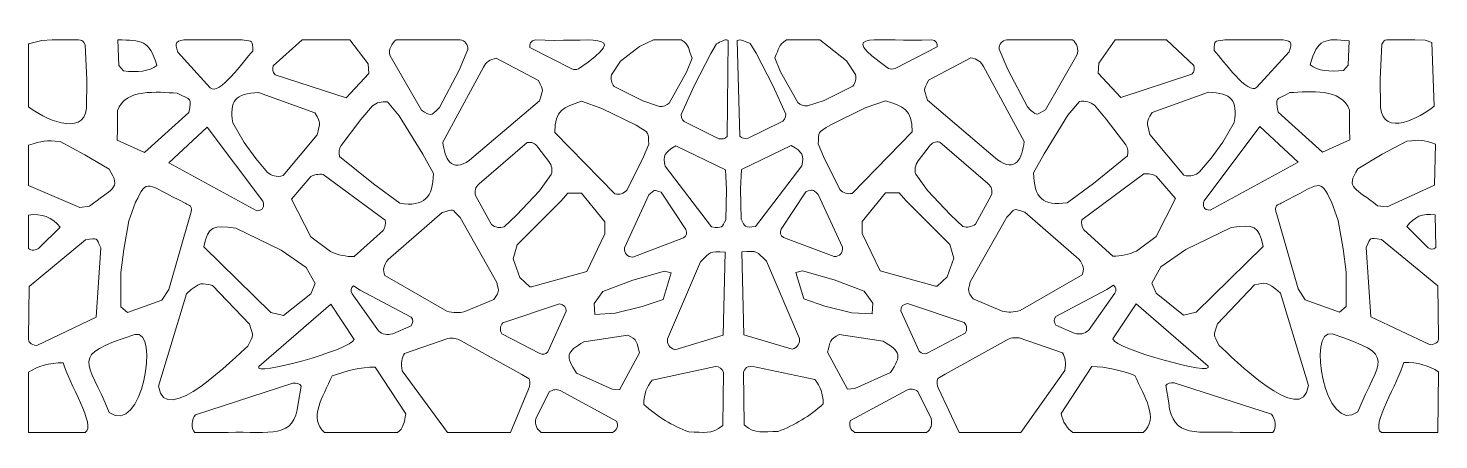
# Model space of a CAD drawing. Header units: centimetres. Extents: x -45 to 63, y 12 to 28.
# Drawn here: x 9.1 to 63, y 12.1 to 27.8 of the extents above; entities that cross this region are included whole.
import ezdxf

# ---------------------------------------------------------------- set-up
doc = ezdxf.new("R2010")
doc.units = ezdxf.units.CM
doc.header["$MEASUREMENT"] = 0
doc.layers.add('Katman 1', color=7, linetype='Continuous')

msp = doc.modelspace()

# ---------------------------------------------------------------- linework, layer by layer
at = {"layer": 'Katman 1', "color": 250, "lineweight": 20}
for points, knots in [([(28.28588, 27.10983), (28.26005, 27.22145), (28.30098, 27.38795), (28.49929, 27.40356), (30.47804, 27.27913), (32.33366, 27.80094), (30.14253, 26.28997), (30.05199, 26.25424), (29.96724, 26.25853), (29.88644, 26.28997), (29.88644, 26.28997), (28.28588, 27.10983), (28.28588, 27.10983)], [0, 0, 0, 0, 0.25, 0.25, 0.25, 0.5, 0.5, 0.5, 0.75, 0.75, 0.75, 1, 1, 1, 1]), ([(43.841, 27.12843), (43.86683, 27.24005), (43.8259, 27.38795), (43.62759, 27.40356), (41.66118, 27.27701), (39.81352, 27.84498), (41.98435, 26.30857), (42.07489, 26.27284), (42.15964, 26.27713), (42.24044, 26.30857), (42.24044, 26.30857), (43.841, 27.12843), (43.841, 27.12843)], [0, 0, 0, 0, 0.25, 0.25, 0.25, 0.5, 0.5, 0.5, 0.75, 0.75, 0.75, 1, 1, 1, 1]), ([(9.11892, 27.24837), (9.11892, 27.24837), (9.11892, 24.8458), (9.11892, 24.8458), (9.66025, 24.41254), (11.20865, 23.64879), (11.3456, 24.79548), (11.3456, 24.79548), (11.35514, 25.87446), (11.35514, 25.87446), (11.35514, 25.87446), (11.28934, 27.21611), (11.28934, 27.21611), (11.1581, 27.45969), (11.14111, 27.38635), (10.64956, 27.40356), (10.64956, 27.40356), (10.02865, 27.40356), (10.02865, 27.40356), (10.02865, 27.40356), (9.63352, 27.37576), (9.63352, 27.37576), (9.63352, 27.37576), (9.11892, 27.24837), (9.11892, 27.24837)], [0, 0, 0, 0, 0.125, 0.125, 0.125, 0.25, 0.25, 0.25, 0.375, 0.375, 0.375, 0.5, 0.5, 0.5, 0.625, 0.625, 0.625, 0.75, 0.75, 0.75, 0.875, 0.875, 0.875, 1, 1, 1, 1]), ([(12.53632, 27.40356), (12.53632, 27.40356), (12.56973, 26.42038), (12.56973, 26.42038), (12.56973, 26.42038), (12.74834, 26.21613), (12.74834, 26.21613), (13.28906, 26.1505), (13.73864, 26.19262), (14.02817, 26.42391), (13.74108, 27.41), (13.44509, 27.37692), (12.53632, 27.40356)], [0, 0, 0, 0, 0.25, 0.25, 0.25, 0.5, 0.5, 0.5, 0.75, 0.75, 0.75, 1, 1, 1, 1]), ([(14.83286, 26.92761), (14.83286, 26.92761), (16.0684, 25.56864), (16.0684, 25.56864), (16.40911, 25.24707), (17.3263, 26.58201), (17.69818, 26.97087), (17.67236, 27.39943), (17.73359, 27.3292), (17.29449, 27.40356), (17.29449, 27.40356), (15.22488, 27.40356), (15.22488, 27.40356), (14.74426, 27.39442), (14.68483, 27.29973), (14.83286, 26.92761)], [0, 0, 0, 0, 0.2, 0.2, 0.2, 0.4, 0.4, 0.4, 0.6, 0.6, 0.6, 0.8, 0.8, 0.8, 1, 1, 1, 1]), ([(18.47739, 26.40815), (18.47739, 26.40815), (19.5813, 27.40356), (19.5813, 27.40356), (19.5813, 27.40356), (21.40004, 27.40356), (21.40004, 27.40356), (21.40004, 27.40356), (22.10816, 26.4861), (22.10816, 26.4861), (22.10816, 26.4861), (22.13003, 26.11279), (22.13003, 26.11279), (22.13003, 26.11279), (21.26147, 25.17941), (21.26147, 25.17941), (21.26147, 25.17941), (18.54386, 26.06856), (18.54386, 26.06856), (18.45667, 26.17045), (18.43756, 26.28417), (18.47739, 26.40815)], [0, 0, 0, 0, 0.14285714, 0.14285714, 0.14285714, 0.28571429, 0.28571429, 0.28571429, 0.42857143, 0.42857143, 0.42857143, 0.57142857, 0.57142857, 0.57142857, 0.71428571, 0.71428571, 0.71428571, 0.85714286, 0.85714286, 0.85714286, 1, 1, 1, 1]), ([(22.94033, 26.79172), (22.85197, 27.02657), (23.01429, 27.27172), (23.17429, 27.40356), (23.17429, 27.40356), (23.4638, 27.40356), (23.4638, 27.40356), (23.4638, 27.40356), (25.61829, 27.40356), (25.61829, 27.40356), (25.80766, 27.37358), (25.91061, 27.22307), (25.91706, 27.02575), (25.91706, 27.02575), (25.5756, 26.24792), (25.5756, 26.24792), (25.5756, 26.24792), (24.83339, 24.81859), (24.83339, 24.81859), (24.45568, 24.44081), (24.5122, 24.50541), (24.13684, 24.71271), (24.13684, 24.71271), (22.94033, 26.79172), (22.94033, 26.79172)], [0, 0, 0, 0, 0.125, 0.125, 0.125, 0.25, 0.25, 0.25, 0.375, 0.375, 0.375, 0.5, 0.5, 0.5, 0.625, 0.625, 0.625, 0.75, 0.75, 0.75, 0.875, 0.875, 0.875, 1, 1, 1, 1]), ([(31.50833, 25.61727), (31.39373, 25.75025), (31.3745, 25.90033), (31.40163, 26.05873), (31.40163, 26.05873), (31.74308, 26.58428), (31.74308, 26.58428), (31.74308, 26.58428), (32.46867, 27.15188), (32.46867, 27.15188), (32.46867, 27.15188), (33.00494, 27.40356), (33.00494, 27.40356), (33.00494, 27.40356), (34.0683, 27.40356), (34.0683, 27.40356), (34.405, 27.17394), (34.31389, 27.06678), (34.48076, 26.69692), (34.48076, 26.69692), (34.2613, 26.16384), (34.2613, 26.16384), (34.2613, 26.16384), (33.59973, 24.9866), (33.59973, 24.9866), (33.5023, 24.89247), (33.3859, 24.84037), (33.23694, 24.86047), (33.23694, 24.86047), (32.59672, 25.07068), (32.59672, 25.07068), (32.59672, 25.07068), (31.50833, 25.61727), (31.50833, 25.61727)], [0, 0, 0, 0, 0.09090909, 0.09090909, 0.09090909, 0.18181818, 0.18181818, 0.18181818, 0.27272727, 0.27272727, 0.27272727, 0.36363636, 0.36363636, 0.36363636, 0.45454545, 0.45454545, 0.45454545, 0.54545455, 0.54545455, 0.54545455, 0.63636364, 0.63636364, 0.63636364, 0.72727273, 0.72727273, 0.72727273, 0.81818182, 0.81818182, 0.81818182, 0.90909091, 0.90909091, 0.90909091, 1, 1, 1, 1]), ([(34.28263, 24.2298), (34.12696, 24.28192), (34.06192, 24.39085), (34.06922, 24.54513), (34.06922, 24.54513), (34.56007, 25.63829), (34.56007, 25.63829), (34.56007, 25.63829), (35.20028, 26.87859), (35.20028, 26.87859), (35.20028, 26.87859), (35.41199, 27.25268), (35.41199, 27.25268), (35.57394, 27.31321), (35.73536, 27.45662), (35.85814, 27.38199), (35.85814, 27.38199), (35.81917, 23.70425), (35.81917, 23.70425), (35.73521, 23.62392), (35.62745, 23.59832), (35.49906, 23.62016), (35.49906, 23.62016), (34.28263, 24.2298), (34.28263, 24.2298)], [0, 0, 0, 0, 0.125, 0.125, 0.125, 0.25, 0.25, 0.25, 0.375, 0.375, 0.375, 0.5, 0.5, 0.5, 0.625, 0.625, 0.625, 0.75, 0.75, 0.75, 0.875, 0.875, 0.875, 1, 1, 1, 1]), ([(37.84425, 24.2484), (37.99992, 24.30052), (38.06496, 24.40945), (38.05766, 24.56373), (38.05766, 24.56373), (37.56681, 25.65689), (37.56681, 25.65689), (37.56681, 25.65689), (36.9266, 26.89719), (36.9266, 26.89719), (36.9266, 26.89719), (36.70663, 27.25967), (36.70663, 27.25967), (36.54468, 27.3202), (36.32574, 27.44924), (36.20296, 27.37461), (36.20296, 27.37461), (36.30771, 23.72285), (36.30771, 23.72285), (36.39167, 23.64252), (36.49943, 23.61692), (36.62782, 23.63876), (36.62782, 23.63876), (37.84425, 24.2484), (37.84425, 24.2484)], [0, 0, 0, 0, 0.125, 0.125, 0.125, 0.25, 0.25, 0.25, 0.375, 0.375, 0.375, 0.5, 0.5, 0.5, 0.625, 0.625, 0.625, 0.75, 0.75, 0.75, 0.875, 0.875, 0.875, 1, 1, 1, 1]), ([(40.61855, 25.63587), (40.73315, 25.76885), (40.75238, 25.91893), (40.72525, 26.07733), (40.72525, 26.07733), (40.3838, 26.60288), (40.3838, 26.60288), (40.3838, 26.60288), (39.65821, 27.17048), (39.65821, 27.17048), (39.65821, 27.17048), (39.36427, 27.40356), (39.36427, 27.40356), (39.36427, 27.40356), (38.08938, 27.40356), (38.08938, 27.40356), (37.75268, 27.17394), (37.81299, 27.08538), (37.64612, 26.71552), (37.64612, 26.71552), (37.86558, 26.18244), (37.86558, 26.18244), (37.86558, 26.18244), (38.52715, 25.0052), (38.52715, 25.0052), (38.62458, 24.91107), (38.74098, 24.85897), (38.88994, 24.87907), (38.88994, 24.87907), (39.53016, 25.08928), (39.53016, 25.08928), (39.53016, 25.08928), (40.61855, 25.63587), (40.61855, 25.63587)], [0, 0, 0, 0, 0.09090909, 0.09090909, 0.09090909, 0.18181818, 0.18181818, 0.18181818, 0.27272727, 0.27272727, 0.27272727, 0.36363636, 0.36363636, 0.36363636, 0.45454545, 0.45454545, 0.45454545, 0.54545455, 0.54545455, 0.54545455, 0.63636364, 0.63636364, 0.63636364, 0.72727273, 0.72727273, 0.72727273, 0.81818182, 0.81818182, 0.81818182, 0.90909091, 0.90909091, 0.90909091, 1, 1, 1, 1]), ([(49.18655, 26.81032), (49.27491, 27.04517), (49.17974, 27.27172), (49.01974, 27.40356), (49.01974, 27.40356), (48.66058, 27.40356), (48.66058, 27.40356), (48.66058, 27.40356), (46.50506, 27.40356), (46.50506, 27.40356), (46.31569, 27.37358), (46.21627, 27.24167), (46.20982, 27.04435), (46.20982, 27.04435), (46.55128, 26.26652), (46.55128, 26.26652), (46.55128, 26.26652), (47.29349, 24.83719), (47.29349, 24.83719), (47.6712, 24.45941), (47.61468, 24.52401), (47.99004, 24.73131), (47.99004, 24.73131), (49.18655, 26.81032), (49.18655, 26.81032)], [0, 0, 0, 0, 0.125, 0.125, 0.125, 0.25, 0.25, 0.25, 0.375, 0.375, 0.375, 0.5, 0.5, 0.5, 0.625, 0.625, 0.625, 0.75, 0.75, 0.75, 0.875, 0.875, 0.875, 1, 1, 1, 1]), ([(53.64949, 26.42675), (53.64949, 26.42675), (52.60528, 27.40356), (52.60528, 27.40356), (52.60528, 27.40356), (50.64575, 27.40356), (50.64575, 27.40356), (50.64575, 27.40356), (50.01872, 26.5047), (50.01872, 26.5047), (50.01872, 26.5047), (49.99685, 26.13139), (49.99685, 26.13139), (49.99685, 26.13139), (50.86541, 25.19801), (50.86541, 25.19801), (50.86541, 25.19801), (53.58302, 26.08716), (53.58302, 26.08716), (53.67021, 26.18905), (53.68932, 26.30277), (53.64949, 26.42675)], [0, 0, 0, 0, 0.14285714, 0.14285714, 0.14285714, 0.28571429, 0.28571429, 0.28571429, 0.42857143, 0.42857143, 0.42857143, 0.57142857, 0.57142857, 0.57142857, 0.71428571, 0.71428571, 0.71428571, 0.85714286, 0.85714286, 0.85714286, 1, 1, 1, 1]), ([(57.29402, 26.94621), (57.29402, 26.94621), (56.05848, 25.58724), (56.05848, 25.58724), (55.71777, 25.26567), (54.80058, 26.60061), (54.4287, 26.98947), (54.45452, 27.41803), (54.39329, 27.32919), (54.83239, 27.40355), (54.83239, 27.40355), (56.902, 27.40356), (56.902, 27.40356), (57.38262, 27.39442), (57.44205, 27.31833), (57.29402, 26.94621)], [0, 0, 0, 0, 0.2, 0.2, 0.2, 0.4, 0.4, 0.4, 0.6, 0.6, 0.6, 0.8, 0.8, 0.8, 1, 1, 1, 1]), ([(59.58637, 27.36656), (59.58637, 27.36656), (59.55715, 26.43898), (59.55715, 26.43898), (59.55715, 26.43898), (59.37854, 26.23473), (59.37854, 26.23473), (58.83782, 26.1691), (58.38824, 26.21122), (58.09871, 26.44251), (58.38296, 27.46263), (58.66824, 27.452), (59.58637, 27.36656)], [0, 0, 0, 0, 0.25, 0.25, 0.25, 0.5, 0.5, 0.5, 0.75, 0.75, 0.75, 1, 1, 1, 1]), ([(62.75475, 27.30072), (62.75475, 27.30072), (62.83203, 24.8644), (62.83203, 24.8644), (62.2907, 24.43114), (60.91823, 23.66739), (60.78128, 24.81408), (60.78128, 24.81408), (60.77174, 25.89306), (60.77174, 25.89306), (60.77174, 25.89306), (60.83754, 27.23471), (60.83754, 27.23471), (60.96878, 27.47829), (60.98832, 27.38635), (61.47987, 27.40356), (61.47987, 27.40356), (62.09823, 27.40356), (62.09823, 27.40356), (62.09823, 27.40356), (62.49336, 27.39436), (62.49336, 27.39436), (62.49336, 27.39436), (62.75475, 27.30072), (62.75475, 27.30072)], [0, 0, 0, 0, 0.125, 0.125, 0.125, 0.25, 0.25, 0.25, 0.375, 0.375, 0.375, 0.5, 0.5, 0.5, 0.625, 0.625, 0.625, 0.75, 0.75, 0.75, 0.875, 0.875, 0.875, 1, 1, 1, 1]), ([(24.95672, 23.49403), (24.95672, 23.49403), (26.50495, 26.3613), (26.50495, 26.3613), (26.60713, 26.54064), (26.7625, 26.66177), (26.99578, 26.69765), (26.99578, 26.69765), (28.61399, 25.84749), (28.61399, 25.84749), (28.82098, 25.39437), (28.78043, 25.55187), (28.65266, 25.07362), (28.65266, 25.07362), (25.98107, 22.8003), (25.98107, 22.8003), (25.26835, 22.29881), (25.0254, 22.86654), (24.95672, 23.49403)], [0, 0, 0, 0, 0.16666667, 0.16666667, 0.16666667, 0.33333333, 0.33333333, 0.33333333, 0.5, 0.5, 0.5, 0.66666667, 0.66666667, 0.66666667, 0.83333333, 0.83333333, 0.83333333, 1, 1, 1, 1]), ([(47.17016, 23.51263), (47.17016, 23.51263), (45.62193, 26.3799), (45.62193, 26.3799), (45.51975, 26.55924), (45.36438, 26.68037), (45.1311, 26.71625), (45.1311, 26.71625), (43.51289, 25.86609), (43.51289, 25.86609), (43.3059, 25.41297), (43.34645, 25.57047), (43.47422, 25.09222), (43.47422, 25.09222), (46.14581, 22.8189), (46.14581, 22.8189), (46.85853, 22.31741), (47.10148, 22.88514), (47.17016, 23.51263)], [0, 0, 0, 0, 0.16666667, 0.16666667, 0.16666667, 0.33333333, 0.33333333, 0.33333333, 0.5, 0.5, 0.5, 0.66666667, 0.66666667, 0.66666667, 0.83333333, 0.83333333, 0.83333333, 1, 1, 1, 1]), ([(13.55654, 23.09429), (13.55654, 23.09429), (15.24993, 24.62339), (15.24993, 24.62339), (15.35901, 25.22245), (15.37313, 25.06881), (14.79842, 25.36678), (14.03807, 25.39826), (12.83466, 25.55559), (12.51895, 24.69536), (12.51895, 24.69536), (12.51895, 23.99213), (12.51895, 23.99213), (12.51895, 23.99213), (12.51229, 23.56692), (12.51229, 23.56692), (12.51229, 23.56692), (13.55654, 23.09429), (13.55654, 23.09429)], [0, 0, 0, 0, 0.16666667, 0.16666667, 0.16666667, 0.33333333, 0.33333333, 0.33333333, 0.5, 0.5, 0.5, 0.66666667, 0.66666667, 0.66666667, 0.83333333, 0.83333333, 0.83333333, 1, 1, 1, 1]), ([(18.25572, 22.33781), (18.40654, 22.20249), (18.60056, 22.14627), (18.85326, 22.21168), (18.85326, 22.21168), (20.15505, 23.76732), (20.15505, 23.76732), (20.25972, 24.2622), (20.31782, 24.17366), (20.06969, 24.6082), (20.06969, 24.6082), (17.91427, 25.38602), (17.91427, 25.38602), (17.03643, 25.35275), (16.78519, 25.06474), (16.93259, 24.2298), (16.93259, 24.2298), (17.3594, 23.47301), (17.3594, 23.47301), (17.3594, 23.47301), (17.80756, 22.86337), (17.80756, 22.86337), (17.80756, 22.86337), (18.25572, 22.33781), (18.25572, 22.33781)], [0, 0, 0, 0, 0.125, 0.125, 0.125, 0.25, 0.25, 0.25, 0.375, 0.375, 0.375, 0.5, 0.5, 0.5, 0.625, 0.625, 0.625, 0.75, 0.75, 0.75, 0.875, 0.875, 0.875, 1, 1, 1, 1]), ([(53.87116, 22.35641), (53.72034, 22.22109), (53.52632, 22.16487), (53.27362, 22.23028), (53.27362, 22.23028), (51.97183, 23.78592), (51.97183, 23.78592), (51.86716, 24.2808), (51.80906, 24.19226), (52.05719, 24.6268), (52.05719, 24.6268), (54.21261, 25.40462), (54.21261, 25.40462), (55.09045, 25.37135), (55.34169, 25.08334), (55.19429, 24.2484), (55.19429, 24.2484), (54.76748, 23.49161), (54.76748, 23.49161), (54.76748, 23.49161), (54.31932, 22.88197), (54.31932, 22.88197), (54.31932, 22.88197), (53.87116, 22.35641), (53.87116, 22.35641)], [0, 0, 0, 0, 0.125, 0.125, 0.125, 0.25, 0.25, 0.25, 0.375, 0.375, 0.375, 0.5, 0.5, 0.5, 0.625, 0.625, 0.625, 0.75, 0.75, 0.75, 0.875, 0.875, 0.875, 1, 1, 1, 1]), ([(58.57034, 23.11289), (58.57034, 23.11289), (56.87695, 24.64199), (56.87695, 24.64199), (56.76787, 25.24105), (56.75375, 25.08741), (57.32846, 25.38538), (58.08881, 25.41686), (59.29222, 25.57419), (59.60793, 24.71396), (59.60793, 24.71396), (59.60793, 24.01073), (59.60793, 24.01073), (59.60793, 24.01073), (59.61459, 23.58552), (59.61459, 23.58552), (59.61459, 23.58552), (58.57034, 23.11289), (58.57034, 23.11289)], [0, 0, 0, 0, 0.16666667, 0.16666667, 0.16666667, 0.33333333, 0.33333333, 0.33333333, 0.5, 0.5, 0.5, 0.66666667, 0.66666667, 0.66666667, 0.83333333, 0.83333333, 0.83333333, 1, 1, 1, 1]), ([(21.00868, 22.94746), (20.97182, 23.10674), (20.99763, 23.24557), (21.0727, 23.36789), (21.0727, 23.36789), (21.81963, 24.35594), (21.81963, 24.35594), (21.81963, 24.35594), (22.26778, 24.88149), (22.26778, 24.88149), (22.4231, 25.00295), (22.61326, 25.05575), (22.84399, 25.02865), (22.84399, 25.02865), (23.29214, 24.50309), (23.29214, 24.50309), (23.29214, 24.50309), (24.18845, 23.03155), (24.18845, 23.03155), (24.18845, 23.03155), (24.59393, 22.29577), (24.59393, 22.29577), (24.59393, 21.37759), (24.23679, 21.0024), (23.31348, 21.16057), (23.31348, 21.16057), (22.31046, 21.89634), (22.31046, 21.89634), (22.31046, 21.89634), (21.00868, 22.94746), (21.00868, 22.94746)], [0, 0, 0, 0, 0.1, 0.1, 0.1, 0.2, 0.2, 0.2, 0.3, 0.3, 0.3, 0.4, 0.4, 0.4, 0.5, 0.5, 0.5, 0.6, 0.6, 0.6, 0.7, 0.7, 0.7, 0.8, 0.8, 0.8, 0.9, 0.9, 0.9, 1, 1, 1, 1]), ([(29.23181, 23.86307), (29.26042, 24.74314), (29.55074, 24.82399), (30.25747, 25.05579), (30.25747, 25.05579), (31.02646, 24.78046), (31.02646, 24.78046), (31.02646, 24.78046), (32.34269, 24.1403), (32.34269, 24.1403), (32.90821, 23.80053), (32.79023, 23.88467), (32.8243, 23.41224), (32.8243, 23.41224), (32.61806, 22.92643), (32.61806, 22.92643), (32.61806, 22.92643), (31.99918, 21.6651), (31.99918, 21.6651), (31.865, 21.5208), (31.70742, 21.47629), (31.52967, 21.51795), (31.52967, 21.51795), (29.23181, 23.86307), (29.23181, 23.86307)], [0, 0, 0, 0, 0.125, 0.125, 0.125, 0.25, 0.25, 0.25, 0.375, 0.375, 0.375, 0.5, 0.5, 0.5, 0.625, 0.625, 0.625, 0.75, 0.75, 0.75, 0.875, 0.875, 0.875, 1, 1, 1, 1]), ([(42.89507, 23.88167), (42.86646, 24.76174), (42.57614, 24.84259), (41.86941, 25.07439), (41.86941, 25.07439), (41.10042, 24.79906), (41.10042, 24.79906), (41.10042, 24.79906), (39.78419, 24.1589), (39.78419, 24.1589), (39.21867, 23.81913), (39.33665, 23.90327), (39.30258, 23.43084), (39.30258, 23.43084), (39.50882, 22.94503), (39.50882, 22.94503), (39.50882, 22.94503), (40.1277, 21.6837), (40.1277, 21.6837), (40.26188, 21.5394), (40.41946, 21.49489), (40.59721, 21.53655), (40.59721, 21.53655), (42.89507, 23.88167), (42.89507, 23.88167)], [0, 0, 0, 0, 0.125, 0.125, 0.125, 0.25, 0.25, 0.25, 0.375, 0.375, 0.375, 0.5, 0.5, 0.5, 0.625, 0.625, 0.625, 0.75, 0.75, 0.75, 0.875, 0.875, 0.875, 1, 1, 1, 1]), ([(51.1182, 22.96606), (51.15506, 23.12534), (51.12925, 23.26417), (51.05418, 23.38649), (51.05418, 23.38649), (50.30725, 24.37454), (50.30725, 24.37454), (50.30725, 24.37454), (49.8591, 24.90009), (49.8591, 24.90009), (49.70378, 25.02155), (49.51362, 25.07435), (49.28289, 25.04725), (49.28289, 25.04725), (48.83474, 24.52169), (48.83474, 24.52169), (48.83474, 24.52169), (47.93843, 23.05015), (47.93843, 23.05015), (47.93843, 23.05015), (47.53295, 22.31437), (47.53295, 22.31437), (47.53295, 21.39619), (47.89009, 21.021), (48.8134, 21.17917), (48.8134, 21.17917), (49.81642, 21.91494), (49.81642, 21.91494), (49.81642, 21.91494), (51.1182, 22.96606), (51.1182, 22.96606)], [0, 0, 0, 0, 0.1, 0.1, 0.1, 0.2, 0.2, 0.2, 0.3, 0.3, 0.3, 0.4, 0.4, 0.4, 0.5, 0.5, 0.5, 0.6, 0.6, 0.6, 0.7, 0.7, 0.7, 0.8, 0.8, 0.8, 0.9, 0.9, 0.9, 1, 1, 1, 1]), ([(14.48791, 22.70507), (14.48791, 22.70507), (15.95551, 24.06735), (15.95551, 24.06735), (15.95551, 24.06735), (18.07225, 21.23157), (18.07225, 21.23157), (18.16054, 21.01442), (18.08849, 20.89206), (17.84646, 20.87015), (17.84646, 20.87015), (14.48791, 22.70507), (14.48791, 22.70507)], [0, 0, 0, 0, 0.25, 0.25, 0.25, 0.5, 0.5, 0.5, 0.75, 0.75, 0.75, 1, 1, 1, 1]), ([(57.63897, 22.72367), (57.63897, 22.72367), (56.17137, 24.08595), (56.17137, 24.08595), (56.17137, 24.08595), (54.05463, 21.25017), (54.05463, 21.25017), (53.96634, 21.03302), (54.03839, 20.91066), (54.28042, 20.88875), (54.28042, 20.88875), (57.63897, 22.72367), (57.63897, 22.72367)], [0, 0, 0, 0, 0.25, 0.25, 0.25, 0.5, 0.5, 0.5, 0.75, 0.75, 0.75, 1, 1, 1, 1]), ([(9.11892, 23.3748), (9.11892, 23.3748), (9.11892, 21.84186), (9.11892, 21.84186), (9.11892, 21.84186), (11.08289, 20.99937), (11.08289, 20.99937), (11.08289, 20.99937), (11.45972, 21.04353), (11.45972, 21.04353), (12.25565, 21.71434), (12.71836, 21.69162), (12.20183, 22.45485), (12.20183, 22.45485), (11.27047, 23.01088), (11.27047, 23.01088), (11.27047, 23.01088), (10.3391, 23.51132), (10.3391, 23.51132), (9.76453, 23.56792), (9.66955, 23.54608), (9.11892, 23.3748)], [0, 0, 0, 0, 0.14285714, 0.14285714, 0.14285714, 0.28571429, 0.28571429, 0.28571429, 0.42857143, 0.42857143, 0.42857143, 0.57142857, 0.57142857, 0.57142857, 0.71428571, 0.71428571, 0.71428571, 0.85714286, 0.85714286, 0.85714286, 1, 1, 1, 1]), ([(26.21583, 21.43386), (26.14366, 21.6211), (26.2047, 21.77059), (26.34387, 21.89634), (26.34387, 21.89634), (28.17918, 23.47301), (28.17918, 23.47301), (28.34908, 23.51104), (28.48157, 23.44773), (28.58465, 23.30484), (28.58465, 23.30484), (29.01147, 22.75825), (29.01147, 22.75825), (29.11483, 22.59008), (29.16047, 22.4219), (29.09683, 22.25372), (29.09683, 22.25372), (28.64753, 21.62671), (28.64753, 21.62671), (28.64753, 21.62671), (27.77255, 20.70174), (27.77255, 20.70174), (27.77255, 20.70174), (27.3042, 20.25662), (27.3042, 20.25662), (27.13208, 20.20167), (26.96853, 20.23092), (26.81312, 20.34046), (26.81312, 20.34046), (26.21583, 21.43386), (26.21583, 21.43386)], [0, 0, 0, 0, 0.1, 0.1, 0.1, 0.2, 0.2, 0.2, 0.3, 0.3, 0.3, 0.4, 0.4, 0.4, 0.5, 0.5, 0.5, 0.6, 0.6, 0.6, 0.7, 0.7, 0.7, 0.8, 0.8, 0.8, 0.9, 0.9, 0.9, 1, 1, 1, 1]), ([(33.45034, 22.56906), (33.36408, 22.97271), (33.42106, 23.09214), (33.85585, 23.34861), (33.85585, 23.34861), (35.76166, 22.43418), (35.76166, 22.43418), (35.76166, 22.43418), (35.79783, 21.68613), (35.79783, 21.68613), (35.79783, 21.68613), (35.77649, 20.52991), (35.77649, 20.52991), (35.61789, 20.24603), (35.65361, 20.18714), (35.22163, 20.25662), (35.22163, 20.25662), (33.45034, 22.56906), (33.45034, 22.56906)], [0, 0, 0, 0, 0.16666667, 0.16666667, 0.16666667, 0.33333333, 0.33333333, 0.33333333, 0.5, 0.5, 0.5, 0.66666667, 0.66666667, 0.66666667, 0.83333333, 0.83333333, 0.83333333, 1, 1, 1, 1]), ([(38.67654, 22.58766), (38.7628, 22.99131), (38.70582, 23.11074), (38.27103, 23.36721), (38.27103, 23.36721), (36.36522, 22.45278), (36.36522, 22.45278), (36.36522, 22.45278), (36.32905, 21.70473), (36.32905, 21.70473), (36.32905, 21.70473), (36.35039, 20.54851), (36.35039, 20.54851), (36.50899, 20.26463), (36.47327, 20.20574), (36.90525, 20.27522), (36.90525, 20.27522), (38.67654, 22.58766), (38.67654, 22.58766)], [0, 0, 0, 0, 0.16666667, 0.16666667, 0.16666667, 0.33333333, 0.33333333, 0.33333333, 0.5, 0.5, 0.5, 0.66666667, 0.66666667, 0.66666667, 0.83333333, 0.83333333, 0.83333333, 1, 1, 1, 1]), ([(45.91105, 21.45246), (45.98322, 21.6397), (45.92218, 21.78919), (45.78301, 21.91494), (45.78301, 21.91494), (43.9477, 23.49161), (43.9477, 23.49161), (43.7778, 23.52964), (43.64531, 23.46633), (43.54223, 23.32344), (43.54223, 23.32344), (43.11541, 22.77685), (43.11541, 22.77685), (43.01205, 22.60868), (42.96641, 22.4405), (43.03005, 22.27232), (43.03005, 22.27232), (43.47935, 21.64531), (43.47935, 21.64531), (43.47935, 21.64531), (44.35433, 20.72034), (44.35433, 20.72034), (44.35433, 20.72034), (44.82268, 20.27522), (44.82268, 20.27522), (44.9948, 20.22027), (45.15835, 20.24952), (45.31376, 20.35906), (45.31376, 20.35906), (45.91105, 21.45246), (45.91105, 21.45246)], [0, 0, 0, 0, 0.1, 0.1, 0.1, 0.2, 0.2, 0.2, 0.3, 0.3, 0.3, 0.4, 0.4, 0.4, 0.5, 0.5, 0.5, 0.6, 0.6, 0.6, 0.7, 0.7, 0.7, 0.8, 0.8, 0.8, 0.9, 0.9, 0.9, 1, 1, 1, 1]), ([(62.88848, 23.41871), (62.88848, 23.41871), (62.85026, 21.85202), (62.85026, 21.85202), (62.85026, 21.85202), (61.04399, 21.01797), (61.04399, 21.01797), (61.04399, 21.01797), (60.66716, 21.06213), (60.66716, 21.06213), (59.87123, 21.73294), (59.40852, 21.71022), (59.92505, 22.47345), (59.92505, 22.47345), (60.85641, 23.02948), (60.85641, 23.02948), (60.85641, 23.02948), (61.78778, 23.52992), (61.78778, 23.52992), (62.36235, 23.58652), (62.33785, 23.58999), (62.88848, 23.41871)], [0, 0, 0, 0, 0.14285714, 0.14285714, 0.14285714, 0.28571429, 0.28571429, 0.28571429, 0.42857143, 0.42857143, 0.42857143, 0.57142857, 0.57142857, 0.57142857, 0.71428571, 0.71428571, 0.71428571, 0.85714286, 0.85714286, 0.85714286, 1, 1, 1, 1]), ([(13.21585, 21.1935), (13.21585, 21.1935), (12.96385, 20.48092), (12.96385, 20.48092), (12.96385, 20.48092), (12.76629, 19.39666), (12.76629, 19.39666), (12.76629, 19.39666), (12.6534, 18.507), (12.6534, 18.507), (12.6534, 18.507), (12.6534, 17.20032), (12.6534, 17.20032), (12.6534, 17.20032), (12.90741, 16.97791), (12.90741, 16.97791), (12.90741, 16.97791), (14.22233, 17.45327), (14.22233, 17.45327), (14.22233, 17.45327), (14.48791, 17.86756), (14.48791, 17.86756), (14.48791, 17.86756), (15.30638, 20.70334), (15.30638, 20.70334), (15.45235, 21.08943), (15.23274, 21.06949), (15.13703, 21.14816), (13.59083, 21.90579), (13.67951, 22.13739), (13.21585, 21.1935)], [0, 0, 0, 0, 0.1, 0.1, 0.1, 0.2, 0.2, 0.2, 0.3, 0.3, 0.3, 0.4, 0.4, 0.4, 0.5, 0.5, 0.5, 0.6, 0.6, 0.6, 0.7, 0.7, 0.7, 0.8, 0.8, 0.8, 0.9, 0.9, 0.9, 1, 1, 1, 1]), ([(19.17294, 21.31498), (19.17294, 21.31498), (19.90675, 22.17683), (19.90675, 22.17683), (20.04291, 22.24677), (20.20013, 22.27942), (20.38654, 22.26024), (20.38654, 22.26024), (22.75729, 20.50872), (22.75729, 20.50872), (22.77936, 20.3666), (22.75511, 20.23589), (22.67262, 20.11951), (22.67262, 20.11951), (21.57192, 19.11864), (21.57192, 19.11864), (21.25284, 19.11838), (20.94864, 19.17192), (20.66878, 19.31326), (20.66878, 19.31326), (19.90675, 19.86928), (19.90675, 19.86928), (19.90675, 19.86928), (19.17294, 21.31498), (19.17294, 21.31498)], [0, 0, 0, 0, 0.125, 0.125, 0.125, 0.25, 0.25, 0.25, 0.375, 0.375, 0.375, 0.5, 0.5, 0.5, 0.625, 0.625, 0.625, 0.75, 0.75, 0.75, 0.875, 0.875, 0.875, 1, 1, 1, 1]), ([(52.95394, 21.33358), (52.95394, 21.33358), (52.22013, 22.19543), (52.22013, 22.19543), (52.08397, 22.26537), (51.92675, 22.29802), (51.74034, 22.27884), (51.74034, 22.27884), (49.36959, 20.52732), (49.36959, 20.52732), (49.34752, 20.3852), (49.37177, 20.25449), (49.45426, 20.13811), (49.45426, 20.13811), (50.55496, 19.13724), (50.55496, 19.13724), (50.87404, 19.13698), (51.17824, 19.19052), (51.4581, 19.33186), (51.4581, 19.33186), (52.22013, 19.88788), (52.22013, 19.88788), (52.22013, 19.88788), (52.95394, 21.33358), (52.95394, 21.33358)], [0, 0, 0, 0, 0.125, 0.125, 0.125, 0.25, 0.25, 0.25, 0.375, 0.375, 0.375, 0.5, 0.5, 0.5, 0.625, 0.625, 0.625, 0.75, 0.75, 0.75, 0.875, 0.875, 0.875, 1, 1, 1, 1]), ([(58.91103, 21.2121), (58.91103, 21.2121), (59.16303, 20.49952), (59.16303, 20.49952), (59.16303, 20.49952), (59.36059, 19.41526), (59.36059, 19.41526), (59.36059, 19.41526), (59.47348, 18.5256), (59.47348, 18.5256), (59.47348, 18.5256), (59.47348, 17.21892), (59.47348, 17.21892), (59.47348, 17.21892), (59.21947, 16.99651), (59.21947, 16.99651), (59.21947, 16.99651), (57.90455, 17.47187), (57.90455, 17.47187), (57.90455, 17.47187), (57.63897, 17.88616), (57.63897, 17.88616), (57.63897, 17.88616), (56.8205, 20.72194), (56.8205, 20.72194), (56.67453, 21.10803), (56.89414, 21.08809), (56.98985, 21.16676), (58.53605, 21.92439), (58.44737, 22.15599), (58.91103, 21.2121)], [0, 0, 0, 0, 0.1, 0.1, 0.1, 0.2, 0.2, 0.2, 0.3, 0.3, 0.3, 0.4, 0.4, 0.4, 0.5, 0.5, 0.5, 0.6, 0.6, 0.6, 0.7, 0.7, 0.7, 0.8, 0.8, 0.8, 0.9, 0.9, 0.9, 1, 1, 1, 1]), ([(31.89247, 19.45778), (31.89247, 19.45778), (32.83147, 21.47591), (32.83147, 21.47591), (33.07734, 21.69445), (32.99904, 21.66178), (33.30096, 21.58102), (33.30096, 21.58102), (34.23996, 20.15151), (34.23996, 20.15151), (34.30665, 20.01829), (34.28386, 19.91151), (34.15459, 19.83619), (34.15459, 19.83619), (32.21259, 19.10041), (32.21259, 19.10041), (31.99243, 19.10779), (31.89708, 19.23808), (31.89247, 19.45778)], [0, 0, 0, 0, 0.16666667, 0.16666667, 0.16666667, 0.33333333, 0.33333333, 0.33333333, 0.5, 0.5, 0.5, 0.66666667, 0.66666667, 0.66666667, 0.83333333, 0.83333333, 0.83333333, 1, 1, 1, 1]), ([(40.23441, 19.47638), (40.23441, 19.47638), (39.29541, 21.49451), (39.29541, 21.49451), (39.04954, 21.71305), (39.12784, 21.68038), (38.82592, 21.59962), (38.82592, 21.59962), (37.88692, 20.17011), (37.88692, 20.17011), (37.82023, 20.03689), (37.84302, 19.93011), (37.97229, 19.85479), (37.97229, 19.85479), (39.91429, 19.11901), (39.91429, 19.11901), (40.13445, 19.12639), (40.2298, 19.25668), (40.23441, 19.47638)], [0, 0, 0, 0, 0.16666667, 0.16666667, 0.16666667, 0.33333333, 0.33333333, 0.33333333, 0.5, 0.5, 0.5, 0.66666667, 0.66666667, 0.66666667, 0.83333333, 0.83333333, 0.83333333, 1, 1, 1, 1]), ([(27.64566, 19.03734), (27.64566, 19.03734), (27.79505, 19.56289), (27.79505, 19.56289), (27.79505, 19.56289), (29.48096, 21.24467), (29.48096, 21.24467), (29.48096, 21.24467), (29.73706, 21.53898), (29.73706, 21.53898), (29.73706, 21.53898), (30.24923, 21.53898), (30.24923, 21.53898), (30.24923, 21.53898), (31.14554, 20.44582), (31.14554, 20.44582), (31.14554, 20.44582), (31.14554, 19.98334), (31.14554, 19.98334), (31.14554, 19.98334), (30.46264, 18.55383), (30.46264, 18.55383), (30.46264, 18.55383), (28.3499, 17.96521), (28.3499, 17.96521), (28.3499, 17.96521), (28.28588, 17.96521), (28.28588, 17.96521), (28.28588, 17.96521), (27.90175, 18.32259), (27.90175, 18.32259), (27.90175, 18.32259), (27.64566, 19.03734), (27.64566, 19.03734)], [0, 0, 0, 0, 0.09090909, 0.09090909, 0.09090909, 0.18181818, 0.18181818, 0.18181818, 0.27272727, 0.27272727, 0.27272727, 0.36363636, 0.36363636, 0.36363636, 0.45454545, 0.45454545, 0.45454545, 0.54545455, 0.54545455, 0.54545455, 0.63636364, 0.63636364, 0.63636364, 0.72727273, 0.72727273, 0.72727273, 0.81818182, 0.81818182, 0.81818182, 0.90909091, 0.90909091, 0.90909091, 1, 1, 1, 1]), ([(44.48122, 19.05594), (44.48122, 19.05594), (44.33183, 19.58149), (44.33183, 19.58149), (44.33183, 19.58149), (42.64592, 21.26327), (42.64592, 21.26327), (42.64592, 21.26327), (42.38982, 21.55758), (42.38982, 21.55758), (42.38982, 21.55758), (41.87765, 21.55758), (41.87765, 21.55758), (41.87765, 21.55758), (40.98134, 20.46442), (40.98134, 20.46442), (40.98134, 20.46442), (40.98134, 20.00194), (40.98134, 20.00194), (40.98134, 20.00194), (41.66424, 18.57243), (41.66424, 18.57243), (41.66424, 18.57243), (43.77698, 17.98381), (43.77698, 17.98381), (43.77698, 17.98381), (43.841, 17.98381), (43.841, 17.98381), (43.841, 17.98381), (44.22513, 18.34119), (44.22513, 18.34119), (44.22513, 18.34119), (44.48122, 19.05594), (44.48122, 19.05594)], [0, 0, 0, 0, 0.09090909, 0.09090909, 0.09090909, 0.18181818, 0.18181818, 0.18181818, 0.27272727, 0.27272727, 0.27272727, 0.36363636, 0.36363636, 0.36363636, 0.45454545, 0.45454545, 0.45454545, 0.54545455, 0.54545455, 0.54545455, 0.63636364, 0.63636364, 0.63636364, 0.72727273, 0.72727273, 0.72727273, 0.81818182, 0.81818182, 0.81818182, 0.90909091, 0.90909091, 0.90909091, 1, 1, 1, 1]), ([(9.11892, 20.70499), (9.11892, 20.70499), (9.11892, 19.42432), (9.11892, 19.42432), (9.21353, 19.33857), (9.41962, 19.36335), (9.51424, 19.43808), (9.51424, 19.43808), (10.33443, 20.24621), (10.33443, 20.24621), (10.04982, 20.62076), (9.60783, 20.78341), (9.11892, 20.70499)], [0, 0, 0, 0, 0.25, 0.25, 0.25, 0.5, 0.5, 0.5, 0.75, 0.75, 0.75, 1, 1, 1, 1]), ([(22.74143, 18.40376), (22.64945, 18.59302), (22.686, 18.79378), (22.87052, 19.00781), (22.87052, 19.00781), (24.93603, 20.80403), (24.93603, 20.80403), (25.40194, 20.9379), (25.2773, 20.96313), (25.61377, 20.61329), (25.61377, 20.61329), (27.01766, 18.13353), (27.01766, 18.13353), (27.10824, 17.7388), (27.12115, 17.8153), (26.90471, 17.48181), (26.90471, 17.48181), (25.79127, 17.02083), (25.79127, 17.02083), (25.5779, 16.96435), (25.35204, 16.96939), (25.11354, 17.03673), (25.11354, 17.03673), (22.74143, 18.40376), (22.74143, 18.40376)], [0, 0, 0, 0, 0.125, 0.125, 0.125, 0.25, 0.25, 0.25, 0.375, 0.375, 0.375, 0.5, 0.5, 0.5, 0.625, 0.625, 0.625, 0.75, 0.75, 0.75, 0.875, 0.875, 0.875, 1, 1, 1, 1]), ([(49.38545, 18.42236), (49.47743, 18.61162), (49.44088, 18.81238), (49.25636, 19.02641), (49.25636, 19.02641), (47.19085, 20.82263), (47.19085, 20.82263), (46.72494, 20.9565), (46.84958, 20.98173), (46.51311, 20.63189), (46.51311, 20.63189), (45.10922, 18.15213), (45.10922, 18.15213), (45.01864, 17.7574), (45.00573, 17.8339), (45.22217, 17.50041), (45.22217, 17.50041), (46.33561, 17.03943), (46.33561, 17.03943), (46.54898, 16.98295), (46.77484, 16.98799), (47.01334, 17.05533), (47.01334, 17.05533), (49.38545, 18.42236), (49.38545, 18.42236)], [0, 0, 0, 0, 0.125, 0.125, 0.125, 0.25, 0.25, 0.25, 0.375, 0.375, 0.375, 0.5, 0.5, 0.5, 0.625, 0.625, 0.625, 0.75, 0.75, 0.75, 0.875, 0.875, 0.875, 1, 1, 1, 1]), ([(62.87633, 20.71515), (62.87633, 20.71515), (62.89649, 19.46823), (62.89649, 19.46823), (62.80188, 19.38248), (62.70726, 19.38195), (62.61264, 19.45668), (62.61264, 19.45668), (61.79245, 20.26481), (61.79245, 20.26481), (62.07706, 20.63936), (62.38742, 20.79357), (62.87633, 20.71515)], [0, 0, 0, 0, 0.25, 0.25, 0.25, 0.5, 0.5, 0.5, 0.75, 0.75, 0.75, 1, 1, 1, 1]), ([(15.82687, 19.49102), (15.98031, 20.29451), (16.1719, 20.33346), (17.04189, 20.20975), (17.04189, 20.20975), (18.77783, 19.36886), (18.77783, 19.36886), (18.77783, 19.36886), (19.73463, 18.70846), (19.73463, 18.70846), (19.73463, 18.70846), (20.07609, 18.08998), (20.07609, 18.08998), (20.07609, 18.08998), (19.90675, 17.70075), (19.90675, 17.70075), (19.90675, 17.70075), (18.86249, 16.8667), (18.86249, 16.8667), (18.86249, 16.8667), (18.3827, 16.97791), (18.3827, 16.97791), (18.3827, 16.97791), (15.82687, 19.49102), (15.82687, 19.49102)], [0, 0, 0, 0, 0.125, 0.125, 0.125, 0.25, 0.25, 0.25, 0.375, 0.375, 0.375, 0.5, 0.5, 0.5, 0.625, 0.625, 0.625, 0.75, 0.75, 0.75, 0.875, 0.875, 0.875, 1, 1, 1, 1]), ([(56.30001, 19.50962), (56.14657, 20.31311), (55.95498, 20.35206), (55.08499, 20.22835), (55.08499, 20.22835), (53.34905, 19.38746), (53.34905, 19.38746), (53.34905, 19.38746), (52.39225, 18.72706), (52.39225, 18.72706), (52.39225, 18.72706), (52.05079, 18.10858), (52.05079, 18.10858), (52.05079, 18.10858), (52.22013, 17.71935), (52.22013, 17.71935), (52.22013, 17.71935), (53.26439, 16.8853), (53.26439, 16.8853), (53.26439, 16.8853), (53.74418, 16.99651), (53.74418, 16.99651), (53.74418, 16.99651), (56.30001, 19.50962), (56.30001, 19.50962)], [0, 0, 0, 0, 0.125, 0.125, 0.125, 0.25, 0.25, 0.25, 0.375, 0.375, 0.375, 0.5, 0.5, 0.5, 0.625, 0.625, 0.625, 0.75, 0.75, 0.75, 0.875, 0.875, 0.875, 1, 1, 1, 1]), ([(9.15374, 17.97877), (9.15374, 17.97877), (9.12551, 16.00485), (9.12551, 16.00485), (9.11251, 15.85818), (9.19717, 15.75678), (9.43596, 15.72683), (9.43596, 15.72683), (11.70313, 16.80315), (11.70313, 16.80315), (11.70313, 16.80315), (11.89138, 19.45226), (11.89138, 19.45226), (11.68026, 19.8526), (11.80662, 19.82424), (11.29869, 19.75808), (11.29869, 19.75808), (9.15374, 17.97877), (9.15374, 17.97877)], [0, 0, 0, 0, 0.16666667, 0.16666667, 0.16666667, 0.33333333, 0.33333333, 0.33333333, 0.5, 0.5, 0.5, 0.66666667, 0.66666667, 0.66666667, 0.83333333, 0.83333333, 0.83333333, 1, 1, 1, 1]), ([(62.97314, 17.99737), (62.97314, 17.99737), (63.00137, 16.02345), (63.00137, 16.02345), (63.01437, 15.87678), (62.92971, 15.77538), (62.69092, 15.74543), (62.69092, 15.74543), (60.42375, 16.82175), (60.42375, 16.82175), (60.42375, 16.82175), (60.2355, 19.47086), (60.2355, 19.47086), (60.44662, 19.8712), (60.32026, 19.84284), (60.82819, 19.77668), (60.82819, 19.77668), (62.97314, 17.99737), (62.97314, 17.99737)], [0, 0, 0, 0, 0.16666667, 0.16666667, 0.16666667, 0.33333333, 0.33333333, 0.33333333, 0.5, 0.5, 0.5, 0.66666667, 0.66666667, 0.66666667, 0.83333333, 0.83333333, 0.83333333, 1, 1, 1, 1]), ([(33.53853, 15.97705), (33.53853, 15.97705), (34.80856, 18.92403), (34.80856, 18.92403), (35.1944, 19.30021), (35.11546, 19.33143), (35.73993, 19.28546), (35.73993, 19.28546), (35.66229, 16.11213), (35.66229, 16.11213), (35.66229, 16.11213), (33.82076, 15.56002), (33.82076, 15.56002), (33.60557, 15.63938), (33.51855, 15.78188), (33.53853, 15.97705)], [0, 0, 0, 0, 0.2, 0.2, 0.2, 0.4, 0.4, 0.4, 0.6, 0.6, 0.6, 0.8, 0.8, 0.8, 1, 1, 1, 1]), ([(38.58835, 15.99565), (38.58835, 15.99565), (37.31832, 18.94263), (37.31832, 18.94263), (36.93248, 19.31881), (37.01142, 19.35003), (36.38695, 19.30406), (36.38695, 19.30406), (36.46459, 16.13073), (36.46459, 16.13073), (36.46459, 16.13073), (38.30612, 15.57862), (38.30612, 15.57862), (38.52131, 15.65798), (38.60833, 15.80048), (38.58835, 15.99565)], [0, 0, 0, 0, 0.2, 0.2, 0.2, 0.4, 0.4, 0.4, 0.6, 0.6, 0.6, 0.8, 0.8, 0.8, 1, 1, 1, 1]), ([(30.7614, 16.90956), (30.7614, 16.90956), (30.74526, 17.32285), (30.74526, 17.32285), (30.74526, 17.32285), (31.068, 17.78383), (31.068, 17.78383), (31.068, 17.78383), (32.2137, 18.21302), (32.2137, 18.21302), (32.2137, 18.21302), (33.42396, 18.56272), (33.42396, 18.56272), (33.42396, 18.56272), (33.68215, 18.49914), (33.68215, 18.49914), (33.68215, 18.49914), (33.37555, 17.48181), (33.37555, 17.48181), (33.37555, 17.48181), (32.56872, 17.21158), (32.56872, 17.21158), (32.56872, 17.21158), (31.53596, 16.95724), (31.53596, 16.95724), (31.53596, 16.95724), (30.7614, 16.90956), (30.7614, 16.90956)], [0, 0, 0, 0, 0.11111111, 0.11111111, 0.11111111, 0.22222222, 0.22222222, 0.22222222, 0.33333333, 0.33333333, 0.33333333, 0.44444444, 0.44444444, 0.44444444, 0.55555556, 0.55555556, 0.55555556, 0.66666667, 0.66666667, 0.66666667, 0.77777778, 0.77777778, 0.77777778, 0.88888889, 0.88888889, 0.88888889, 1, 1, 1, 1]), ([(41.36548, 16.92816), (41.36548, 16.92816), (41.38162, 17.34145), (41.38162, 17.34145), (41.38162, 17.34145), (41.05888, 17.80243), (41.05888, 17.80243), (41.05888, 17.80243), (39.91318, 18.23162), (39.91318, 18.23162), (39.91318, 18.23162), (38.70292, 18.58132), (38.70292, 18.58132), (38.70292, 18.58132), (38.44473, 18.51774), (38.44473, 18.51774), (38.44473, 18.51774), (38.75133, 17.50041), (38.75133, 17.50041), (38.75133, 17.50041), (39.55816, 17.23018), (39.55816, 17.23018), (39.55816, 17.23018), (40.59092, 16.97584), (40.59092, 16.97584), (40.59092, 16.97584), (41.36548, 16.92816), (41.36548, 16.92816)], [0, 0, 0, 0, 0.11111111, 0.11111111, 0.11111111, 0.22222222, 0.22222222, 0.22222222, 0.33333333, 0.33333333, 0.33333333, 0.44444444, 0.44444444, 0.44444444, 0.55555556, 0.55555556, 0.55555556, 0.66666667, 0.66666667, 0.66666667, 0.77777778, 0.77777778, 0.77777778, 0.88888889, 0.88888889, 0.88888889, 1, 1, 1, 1]), ([(14.09278, 14.16993), (14.09278, 14.16993), (15.16527, 17.70075), (15.16527, 17.70075), (15.70234, 18.19462), (15.74677, 18.09732), (16.15211, 18.02073), (16.15211, 18.02073), (17.56423, 16.53308), (17.56423, 16.53308), (17.72184, 16.03626), (17.74301, 16.16247), (17.50778, 15.69903), (17.02186, 15.29444), (14.31819, 12.50457), (14.09278, 14.16993)], [0, 0, 0, 0, 0.2, 0.2, 0.2, 0.4, 0.4, 0.4, 0.6, 0.6, 0.6, 0.8, 0.8, 0.8, 1, 1, 1, 1]), ([(21.48725, 17.70075), (21.48725, 17.70075), (22.50328, 16.28286), (22.50328, 16.28286), (22.64822, 16.14592), (22.82846, 16.11322), (23.03952, 16.17166), (23.03952, 16.17166), (23.7451, 16.47747), (23.7451, 16.47747), (23.82279, 16.58868), (23.8327, 16.69989), (23.7451, 16.8111), (23.7451, 16.8111), (21.7977, 17.83976), (21.7977, 17.83976), (21.7977, 17.83976), (21.54369, 18.00658), (21.54369, 18.00658), (21.4357, 17.92061), (21.41341, 17.81929), (21.48725, 17.70075)], [0, 0, 0, 0, 0.14285714, 0.14285714, 0.14285714, 0.28571429, 0.28571429, 0.28571429, 0.42857143, 0.42857143, 0.42857143, 0.57142857, 0.57142857, 0.57142857, 0.71428571, 0.71428571, 0.71428571, 0.85714286, 0.85714286, 0.85714286, 1, 1, 1, 1]), ([(50.63963, 17.71935), (50.63963, 17.71935), (49.6236, 16.30146), (49.6236, 16.30146), (49.47866, 16.16452), (49.29842, 16.13182), (49.08736, 16.19026), (49.08736, 16.19026), (48.38178, 16.49607), (48.38178, 16.49607), (48.30409, 16.60728), (48.29418, 16.71849), (48.38178, 16.8297), (48.38178, 16.8297), (50.32918, 17.85836), (50.32918, 17.85836), (50.32918, 17.85836), (50.58319, 18.02518), (50.58319, 18.02518), (50.69118, 17.93921), (50.71347, 17.83789), (50.63963, 17.71935)], [0, 0, 0, 0, 0.14285714, 0.14285714, 0.14285714, 0.28571429, 0.28571429, 0.28571429, 0.42857143, 0.42857143, 0.42857143, 0.57142857, 0.57142857, 0.57142857, 0.71428571, 0.71428571, 0.71428571, 0.85714286, 0.85714286, 0.85714286, 1, 1, 1, 1]), ([(58.0341, 14.18853), (58.0341, 14.18853), (56.96161, 17.71935), (56.96161, 17.71935), (56.42454, 18.21322), (56.38011, 18.11592), (55.97477, 18.03933), (55.97477, 18.03933), (54.56265, 16.55168), (54.56265, 16.55168), (54.40504, 16.05486), (54.38387, 16.18107), (54.6191, 15.71763), (55.10502, 15.31304), (57.80869, 12.52317), (58.0341, 14.18853)], [0, 0, 0, 0, 0.2, 0.2, 0.2, 0.4, 0.4, 0.4, 0.6, 0.6, 0.6, 0.8, 0.8, 0.8, 1, 1, 1, 1]), ([(17.93113, 14.92058), (17.93113, 14.92058), (20.68116, 17.30043), (20.68116, 17.30043), (20.68116, 17.30043), (21.56562, 15.95392), (21.56562, 15.95392), (21.48885, 15.57575), (17.646, 14.51131), (17.93113, 14.92058)], [0, 0, 0, 0, 0.33333333, 0.33333333, 0.33333333, 0.66666667, 0.66666667, 0.66666667, 1, 1, 1, 1]), ([(27.24476, 16.58868), (27.24476, 16.58868), (29.41795, 17.31153), (29.41795, 17.31153), (29.5942, 17.27299), (29.68318, 17.18286), (29.67196, 17.03351), (29.67196, 17.03351), (28.96619, 15.48275), (28.96619, 15.48275), (28.87791, 15.38393), (28.7762, 15.36461), (28.66292, 15.41354), (28.66292, 15.41354), (27.21654, 16.17166), (27.21654, 16.17166), (27.12032, 16.31717), (27.14104, 16.45548), (27.24476, 16.58868)], [0, 0, 0, 0, 0.16666667, 0.16666667, 0.16666667, 0.33333333, 0.33333333, 0.33333333, 0.5, 0.5, 0.5, 0.66666667, 0.66666667, 0.66666667, 0.83333333, 0.83333333, 0.83333333, 1, 1, 1, 1]), ([(44.88212, 16.60728), (44.88212, 16.60728), (42.70893, 17.33013), (42.70893, 17.33013), (42.53268, 17.29159), (42.4437, 17.20146), (42.45492, 17.05211), (42.45492, 17.05211), (43.16069, 15.50135), (43.16069, 15.50135), (43.24897, 15.40253), (43.35068, 15.38321), (43.46396, 15.43214), (43.46396, 15.43214), (44.91034, 16.19026), (44.91034, 16.19026), (45.00656, 16.33577), (44.98584, 16.47408), (44.88212, 16.60728)], [0, 0, 0, 0, 0.16666667, 0.16666667, 0.16666667, 0.33333333, 0.33333333, 0.33333333, 0.5, 0.5, 0.5, 0.66666667, 0.66666667, 0.66666667, 0.83333333, 0.83333333, 0.83333333, 1, 1, 1, 1]), ([(54.19575, 14.93918), (54.19575, 14.93918), (51.44572, 17.31903), (51.44572, 17.31903), (51.44572, 17.31903), (50.56126, 15.97252), (50.56126, 15.97252), (50.63803, 15.59435), (54.48088, 14.52991), (54.19575, 14.93918)], [0, 0, 0, 0, 0.33333333, 0.33333333, 0.33333333, 0.66666667, 0.66666667, 0.66666667, 1, 1, 1, 1]), ([(13.18965, 16.14386), (14.16077, 16.37059), (13.46553, 12.22635), (12.20183, 13.16907), (11.40516, 15.20951), (10.61441, 15.31131), (13.18965, 16.14386)], [0, 0, 0, 0, 0.5, 0.5, 0.5, 1, 1, 1, 1]), ([(58.93723, 16.16246), (57.96611, 16.38919), (58.66135, 12.24495), (59.92505, 13.18767), (60.72172, 15.22811), (61.51247, 15.32991), (58.93723, 16.16246)], [0, 0, 0, 0, 0.5, 0.5, 0.5, 1, 1, 1, 1]), ([(23.49109, 15.42101), (23.49109, 15.42101), (25.1523, 15.99416), (25.1523, 15.99416), (25.333, 16.01749), (25.49436, 15.99323), (25.6321, 15.91074), (25.6321, 15.91074), (27.97856, 14.61476), (27.97856, 14.61476), (27.97856, 14.61476), (28.2608, 14.44795), (28.2608, 14.44795), (28.30003, 14.31821), (28.29331, 14.18848), (28.23258, 14.05873), (28.23258, 14.05873), (27.53652, 12.40356), (27.53652, 12.40356), (27.53652, 12.40356), (26.38255, 12.40356), (26.38255, 12.40356), (26.38255, 12.40356), (25.13506, 12.40356), (25.13506, 12.40356), (25.13506, 12.40356), (23.40642, 14.75377), (23.40642, 14.75377), (23.34231, 15.04441), (23.38333, 15.25738), (23.49109, 15.42101)], [0, 0, 0, 0, 0.1, 0.1, 0.1, 0.2, 0.2, 0.2, 0.3, 0.3, 0.3, 0.4, 0.4, 0.4, 0.5, 0.5, 0.5, 0.6, 0.6, 0.6, 0.7, 0.7, 0.7, 0.8, 0.8, 0.8, 0.9, 0.9, 0.9, 1, 1, 1, 1]), ([(31.70402, 14.03093), (31.70402, 14.03093), (32.46605, 15.44881), (32.46605, 15.44881), (32.36927, 15.83711), (32.39419, 15.95412), (32.02183, 16.11983), (32.02183, 16.11983), (30.34931, 15.86583), (30.34931, 15.86583), (29.66559, 15.47096), (29.62954, 15.32644), (30.06708, 14.67037), (30.06708, 14.67037), (31.42179, 14.05873), (31.42179, 14.05873), (31.42179, 14.05873), (31.70402, 14.03093), (31.70402, 14.03093)], [0, 0, 0, 0, 0.16666667, 0.16666667, 0.16666667, 0.33333333, 0.33333333, 0.33333333, 0.5, 0.5, 0.5, 0.66666667, 0.66666667, 0.66666667, 0.83333333, 0.83333333, 0.83333333, 1, 1, 1, 1]), ([(40.42286, 14.04953), (40.42286, 14.04953), (39.66083, 15.46741), (39.66083, 15.46741), (39.75761, 15.85571), (39.73269, 15.97272), (40.10505, 16.13843), (40.10505, 16.13843), (41.77757, 15.88443), (41.77757, 15.88443), (42.46129, 15.48956), (42.49734, 15.34504), (42.0598, 14.68897), (42.0598, 14.68897), (40.70509, 14.07733), (40.70509, 14.07733), (40.70509, 14.07733), (40.42286, 14.04953), (40.42286, 14.04953)], [0, 0, 0, 0, 0.16666667, 0.16666667, 0.16666667, 0.33333333, 0.33333333, 0.33333333, 0.5, 0.5, 0.5, 0.66666667, 0.66666667, 0.66666667, 0.83333333, 0.83333333, 0.83333333, 1, 1, 1, 1]), ([(48.63579, 15.43961), (48.63579, 15.43961), (46.97458, 16.01276), (46.97458, 16.01276), (46.79388, 16.03609), (46.63252, 16.01183), (46.49478, 15.92934), (46.49478, 15.92934), (44.14832, 14.63336), (44.14832, 14.63336), (44.14832, 14.63336), (43.86608, 14.46655), (43.86608, 14.46655), (43.82685, 14.33681), (43.83357, 14.20708), (43.8943, 14.07733), (43.8943, 14.07733), (44.68147, 12.40356), (44.68147, 12.40356), (44.68147, 12.40356), (45.77335, 12.40356), (45.77335, 12.40356), (45.77335, 12.40356), (47.04714, 12.40356), (47.04714, 12.40356), (47.04714, 12.40356), (48.72046, 14.77237), (48.72046, 14.77237), (48.78457, 15.06301), (48.74355, 15.27598), (48.63579, 15.43961)], [0, 0, 0, 0, 0.1, 0.1, 0.1, 0.2, 0.2, 0.2, 0.3, 0.3, 0.3, 0.4, 0.4, 0.4, 0.5, 0.5, 0.5, 0.6, 0.6, 0.6, 0.7, 0.7, 0.7, 0.8, 0.8, 0.8, 0.9, 0.9, 0.9, 1, 1, 1, 1]), ([(9.11892, 14.69817), (9.47884, 14.93746), (9.91687, 15.06688), (10.452, 15.05959), (10.63756, 14.32522), (11.74024, 12.6087), (11.29118, 12.40356), (11.29118, 12.40356), (9.11892, 12.40356), (9.11892, 12.40356), (9.11892, 12.40356), (9.11892, 14.69817), (9.11892, 14.69817)], [0, 0, 0, 0, 0.25, 0.25, 0.25, 0.5, 0.5, 0.5, 0.75, 0.75, 0.75, 1, 1, 1, 1]), ([(20.72522, 14.55915), (20.36879, 13.7476), (19.81301, 12.93234), (20.43714, 12.40356), (20.43714, 12.40356), (23.22497, 12.40356), (23.22497, 12.40356), (23.43856, 12.52676), (23.49839, 12.81167), (23.53794, 13.10633), (23.53794, 13.10633), (22.37019, 14.89838), (22.37019, 14.89838), (21.81087, 14.89365), (21.2652, 14.75444), (20.72522, 14.55915)], [0, 0, 0, 0, 0.2, 0.2, 0.2, 0.4, 0.4, 0.4, 0.6, 0.6, 0.6, 0.8, 0.8, 0.8, 1, 1, 1, 1]), ([(32.63538, 13.47489), (32.64763, 13.89604), (32.72999, 14.11723), (32.95779, 14.40324), (32.95779, 14.40324), (35.37303, 14.92058), (35.37303, 14.92058), (35.5206, 14.91884), (35.6241, 14.83746), (35.68349, 14.69817), (35.68349, 14.69817), (35.65527, 12.66864), (35.65527, 12.66864), (35.19744, 12.28798), (34.95852, 12.43411), (34.357, 12.41842), (33.72593, 12.65789), (33.14888, 13.00378), (32.63538, 13.47489)], [0, 0, 0, 0, 0.16666667, 0.16666667, 0.16666667, 0.33333333, 0.33333333, 0.33333333, 0.5, 0.5, 0.5, 0.66666667, 0.66666667, 0.66666667, 0.83333333, 0.83333333, 0.83333333, 1, 1, 1, 1]), ([(39.4915, 13.49349), (39.47925, 13.91464), (39.39689, 14.13583), (39.16909, 14.42184), (39.16909, 14.42184), (36.75385, 14.93918), (36.75385, 14.93918), (36.60628, 14.93744), (36.50278, 14.85606), (36.44339, 14.71677), (36.44339, 14.71677), (36.47161, 12.68724), (36.47161, 12.68724), (36.92944, 12.30658), (37.16836, 12.45271), (37.76988, 12.43702), (38.40095, 12.67649), (38.978, 13.02238), (39.4915, 13.49349)], [0, 0, 0, 0, 0.16666667, 0.16666667, 0.16666667, 0.33333333, 0.33333333, 0.33333333, 0.5, 0.5, 0.5, 0.66666667, 0.66666667, 0.66666667, 0.83333333, 0.83333333, 0.83333333, 1, 1, 1, 1]), ([(51.40166, 14.57775), (51.75809, 13.7662), (52.34107, 12.93234), (51.71694, 12.40356), (51.71694, 12.40356), (49.03563, 12.40356), (49.03563, 12.40356), (48.82204, 12.52676), (48.62849, 12.83027), (48.58894, 13.12493), (48.58894, 13.12493), (49.75669, 14.91698), (49.75669, 14.91698), (50.31601, 14.91225), (50.86168, 14.77304), (51.40166, 14.57775)], [0, 0, 0, 0, 0.2, 0.2, 0.2, 0.4, 0.4, 0.4, 0.6, 0.6, 0.6, 0.8, 0.8, 0.8, 1, 1, 1, 1]), ([(63.00796, 14.71677), (62.64804, 14.95606), (62.21001, 15.08548), (61.67488, 15.07819), (61.48932, 14.34382), (60.3722, 12.6087), (60.82126, 12.40356), (60.82126, 12.40356), (62.97195, 12.40356), (62.97195, 12.40356), (62.97195, 12.40356), (63.00796, 14.71677), (63.00796, 14.71677)], [0, 0, 0, 0, 0.25, 0.25, 0.25, 0.5, 0.5, 0.5, 0.75, 0.75, 0.75, 1, 1, 1, 1]), ([(15.50554, 13.07624), (15.50554, 13.07624), (19.2294, 14.28114), (19.2294, 14.28114), (19.37163, 14.2975), (19.48029, 14.26756), (19.53985, 14.16993), (19.53985, 14.16993), (19.43331, 13.50926), (19.43331, 13.50926), (19.26904, 12.1209), (18.38498, 12.45261), (16.75297, 12.40356), (16.75297, 12.40356), (15.48032, 12.40356), (15.48032, 12.40356), (15.3174, 12.55374), (15.35212, 12.9077), (15.50554, 13.07624)], [0, 0, 0, 0, 0.16666667, 0.16666667, 0.16666667, 0.33333333, 0.33333333, 0.33333333, 0.5, 0.5, 0.5, 0.66666667, 0.66666667, 0.66666667, 0.83333333, 0.83333333, 0.83333333, 1, 1, 1, 1]), ([(28.51481, 12.91885), (28.51481, 12.91885), (29.02282, 13.94752), (29.02282, 13.94752), (29.16394, 14.04827), (29.30506, 14.06293), (29.44618, 14.00313), (29.44618, 14.00313), (31.59113, 12.83545), (31.59113, 12.83545), (31.66306, 12.66128), (31.63157, 12.50157), (31.44578, 12.40356), (31.44578, 12.40356), (28.716, 12.40356), (28.716, 12.40356), (28.54744, 12.50956), (28.4611, 12.71068), (28.51481, 12.91885)], [0, 0, 0, 0, 0.16666667, 0.16666667, 0.16666667, 0.33333333, 0.33333333, 0.33333333, 0.5, 0.5, 0.5, 0.66666667, 0.66666667, 0.66666667, 0.83333333, 0.83333333, 0.83333333, 1, 1, 1, 1]), ([(43.61207, 12.93745), (43.61207, 12.93745), (43.10406, 13.96612), (43.10406, 13.96612), (42.96294, 14.06687), (42.82182, 14.08153), (42.6807, 14.02173), (42.6807, 14.02173), (40.53575, 12.85405), (40.53575, 12.85405), (40.46382, 12.67988), (40.51555, 12.50157), (40.70134, 12.40356), (40.70134, 12.40356), (43.44274, 12.40356), (43.44274, 12.40356), (43.6113, 12.50956), (43.66578, 12.72928), (43.61207, 12.93745)], [0, 0, 0, 0, 0.16666667, 0.16666667, 0.16666667, 0.33333333, 0.33333333, 0.33333333, 0.5, 0.5, 0.5, 0.66666667, 0.66666667, 0.66666667, 0.83333333, 0.83333333, 0.83333333, 1, 1, 1, 1]), ([(56.62134, 13.09484), (56.62134, 13.09484), (52.89748, 14.29974), (52.89748, 14.29974), (52.75525, 14.3161), (52.64659, 14.28616), (52.58703, 14.18853), (52.58703, 14.18853), (52.69357, 13.52786), (52.69357, 13.52786), (52.84256, 12.14495), (53.76046, 12.45656), (55.43007, 12.40356), (55.43007, 12.40356), (56.66852, 12.40356), (56.66852, 12.40356), (56.83144, 12.55374), (56.77476, 12.9263), (56.62134, 13.09484)], [0, 0, 0, 0, 0.16666667, 0.16666667, 0.16666667, 0.33333333, 0.33333333, 0.33333333, 0.5, 0.5, 0.5, 0.66666667, 0.66666667, 0.66666667, 0.83333333, 0.83333333, 0.83333333, 1, 1, 1, 1])]:
    msp.add_open_spline(points, degree=3, knots=knots, dxfattribs=at)

doc.saveas('drawing.dxf')
